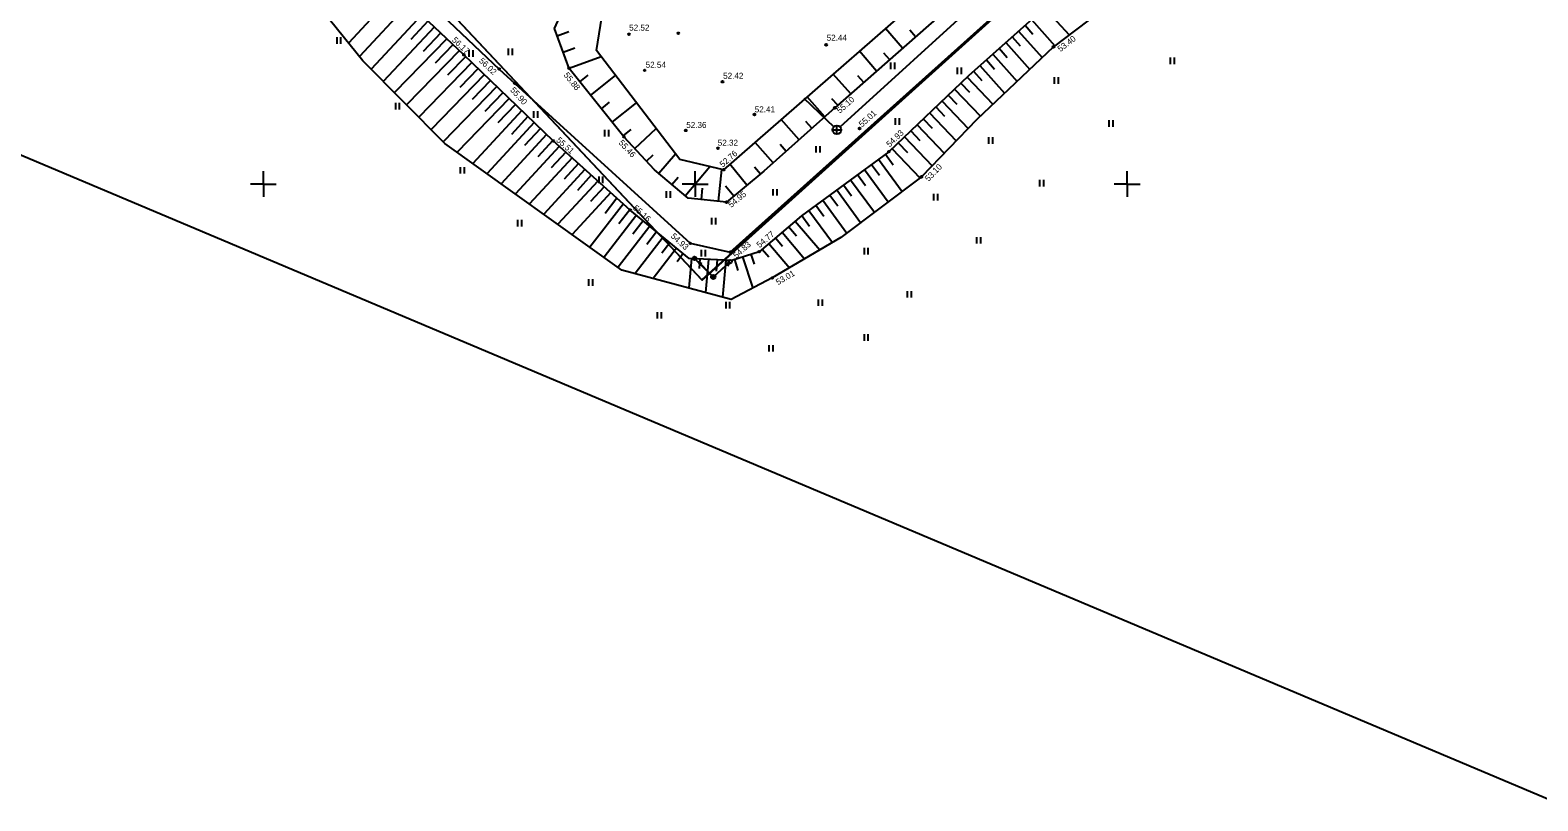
# Model space of a CAD drawing. Extents: x 639935 to 640355, y 6456229 to 6456709.
# Drawn here: x 640023 to 640197.6, y 6456228.6 to 6456317.8 of the extents above; entities that cross this region are included whole.
import ezdxf

# ---------------------------------------------------------------- set-up
doc = ezdxf.new("R2010")
doc.units = 0
for name, color, linetype in [('AED', 7, 'Continuous'), ('HALJASTUS', 7, 'Continuous'), ('KKAEV', 7, 'Continuous'), ('KORGUS', 7, 'Continuous'), ('KTRASS', 7, 'Continuous'), ('MPOHULIIN', 7, 'Continuous'), ('PIIR', 7, 'Continuous'), ('POST', 7, 'Continuous'), ('RELJEEF', 7, 'Continuous'), ('VEEKOGU', 7, 'Continuous'), ('VORK', 7, 'Continuous'), ('VORMISTUS', 7, 'Continuous')]:
    doc.layers.add(name, color=color, linetype=linetype)

msp = doc.modelspace()

# ---------------------------------------------------------------- linework, layer by layer
at = {"layer": 'AED'}
msp.add_lwpolyline([(640164.58, 6456551.52), (640162.86, 6456553.47), (640113.29, 6456508.65), (640016.04, 6456420.57), (640016.33, 6456388.17), (640033.39, 6456360.66), (640044.69, 6456344.5), (640046.57, 6456342.43), (640077.31, 6456313.31), (640079.11, 6456311.65), (640099.43, 6456293.14), (640104.06, 6456292.12), (640141.17, 6456325.42), (640179.99, 6456360.39), (640191.11, 6456370.38), (640211.53, 6456388.63), (640220.83, 6456396.97), (640222.19, 6456401.67)], dxfattribs=at)
at = {"layer": 'HALJASTUS'}
for p, q in [((640058.49, 6456316.99), (640058.49, 6456316.23)), ((640058.94, 6456316.99), (640058.94, 6456316.23)), ((640073.78, 6456315.48), (640073.78, 6456314.72)), ((640074.24, 6456315.48), (640074.24, 6456314.72)), ((640078.36, 6456315.68), (640078.36, 6456314.92)), ((640078.82, 6456315.68), (640078.82, 6456314.92)), ((640154.98, 6456314.65), (640154.98, 6456313.89)), ((640155.43, 6456314.65), (640155.43, 6456313.89)), ((640122.61, 6456314.06), (640122.61, 6456313.3)), ((640123.07, 6456314.06), (640123.07, 6456313.3)), ((640130.33, 6456313.49), (640130.33, 6456312.73)), ((640130.79, 6456313.49), (640130.79, 6456312.73)), ((640141.56, 6456312.36), (640141.56, 6456311.6)), ((640142.01, 6456312.36), (640142.01, 6456311.6)), ((640065.28, 6456309.4), (640065.28, 6456308.64)), ((640065.74, 6456309.4), (640065.74, 6456308.64)), ((640081.26, 6456308.43), (640081.26, 6456307.67)), ((640081.72, 6456308.43), (640081.72, 6456307.67)), ((640123.16, 6456307.62), (640123.16, 6456306.86)), ((640123.61, 6456307.62), (640123.61, 6456306.86)), ((640147.89, 6456307.39), (640147.89, 6456306.62)), ((640148.34, 6456307.39), (640148.34, 6456306.62)), ((640089.5, 6456306.28), (640089.5, 6456305.52)), ((640089.96, 6456306.28), (640089.96, 6456305.52)), ((640113.97, 6456304.4), (640113.97, 6456303.64)), ((640114.42, 6456304.4), (640114.42, 6456303.64)), ((640133.96, 6456305.41), (640133.96, 6456304.65)), ((640134.41, 6456305.41), (640134.41, 6456304.65)), ((640072.78, 6456301.97), (640072.78, 6456301.21)), ((640073.23, 6456301.97), (640073.23, 6456301.21)), ((640088.82, 6456300.87), (640088.82, 6456300.11)), ((640089.28, 6456300.87), (640089.28, 6456300.11)), ((640139.85, 6456300.5), (640139.85, 6456299.73)), ((640140.31, 6456300.5), (640140.31, 6456299.73)), ((640096.65, 6456299.17), (640096.65, 6456298.41)), ((640097.1, 6456299.17), (640097.1, 6456298.41)), ((640108.99, 6456299.42), (640108.99, 6456298.66)), ((640109.45, 6456299.42), (640109.45, 6456298.66)), ((640127.58, 6456298.86), (640127.58, 6456298.1)), ((640128.03, 6456298.86), (640128.03, 6456298.1)), ((640079.41, 6456295.84), (640079.41, 6456295.08)), ((640079.87, 6456295.84), (640079.87, 6456295.08)), ((640101.88, 6456296.07), (640101.88, 6456295.31)), ((640102.34, 6456296.07), (640102.34, 6456295.31)), ((640132.58, 6456293.86), (640132.58, 6456293.1)), ((640133.03, 6456293.86), (640133.03, 6456293.1)), ((640100.7, 6456292.37), (640100.7, 6456291.61)), ((640101.16, 6456292.37), (640101.16, 6456291.61)), ((640119.54, 6456292.61), (640119.54, 6456291.85)), ((640119.99, 6456292.61), (640119.99, 6456291.85)), ((640087.64, 6456288.99), (640087.64, 6456288.23)), ((640088.1, 6456288.99), (640088.1, 6456288.23)), ((640103.53, 6456286.36), (640103.53, 6456285.6)), ((640103.98, 6456286.36), (640103.98, 6456285.6)), ((640114.24, 6456286.65), (640114.24, 6456285.89)), ((640114.7, 6456286.65), (640114.7, 6456285.89)), ((640124.54, 6456287.61), (640124.54, 6456286.85)), ((640124.99, 6456287.61), (640124.99, 6456286.85)), ((640095.59, 6456285.18), (640095.59, 6456284.42)), ((640096.05, 6456285.18), (640096.05, 6456284.42)), ((640108.53, 6456281.36), (640108.53, 6456280.6)), ((640108.98, 6456281.36), (640108.98, 6456280.6)), ((640119.54, 6456282.61), (640119.54, 6456281.85)), ((640119.99, 6456282.61), (640119.99, 6456281.85))]:
    msp.add_line(p, q, dxfattribs=at)
at = {"layer": 'KKAEV'}
for p, q in [((640115.91, 6456306.27), (640116.91, 6456306.27)), ((640116.41, 6456305.77), (640116.41, 6456306.77))]:
    msp.add_line(p, q, dxfattribs=at)
msp.add_circle((640116.41, 6456306.27), 0.5, dxfattribs=at)
at = {"layer": 'KORGUS'}
for centre in [(640092.33, 6456317.34), (640098.04, 6456317.45), (640115.16, 6456316.11), (640073.22, 6456314.96), (640141.48, 6456315.87), (640077.31, 6456313.31), (640085.4, 6456313.4), (640094.15, 6456313.16), (640079.11, 6456311.65), (640103.16, 6456311.84), (640106.85, 6456308.05), (640116.16, 6456308.82), (640091.75, 6456305.47), (640098.9, 6456306.2), (640119.03, 6456306.43), (640083.56, 6456304.99), (640102.63, 6456304.14), (640122.42, 6456303.74), (640103.29, 6456301.65), (640126.19, 6456300.83), (640092.47, 6456296.98), (640103.61, 6456297.9), (640099.43, 6456293.14), (640104.06, 6456292.12), (640107.39, 6456292.17), (640108.9, 6456289.13)]:
    msp.add_circle(centre, 0.1, dxfattribs=at)
at = {"layer": 'KTRASS'}
for p, q in [((640116.78, 6456306.61), (640151.49, 6456338.22)), ((640112.59, 6456309.92), (640116.05, 6456306.62))]:
    msp.add_line(p, q, dxfattribs=at)
at = {"layer": 'MPOHULIIN'}
for p, q in [((640100.34, 6456291.03), (640100.55, 6456290.6)), ((640100.34, 6456291.03), (640100.76, 6456290.81)), ((640101.91, 6456289.42), (640100.34, 6456291.03)), ((640102.27, 6456289.41), (640103.96, 6456290.9)), ((640103.96, 6456290.9), (640103.52, 6456290.71)), ((640103.96, 6456290.9), (640103.72, 6456290.49)), ((640102.09, 6456289.24), (640102.09, 6456289.24)), ((640102.09, 6456289.24), (640102.09, 6456289.24))]:
    msp.add_line(p, q, dxfattribs=at)
at = {"layer": 'PIIR'}
for points in [[(640244.48, 6456636.43), (640210.34, 6456446.88), (640223.9, 6456399.77), (640100.76, 6456288.92), (640032.7, 6456361.37), (640015.01, 6456419.96), (640095.91, 6456493.23), (640046.38, 6456546.87), (640082.39, 6456610.33), (640129.21, 6456652.47)], [(640129.27, 6456652.45), (640082.45, 6456610.31), (640046.42, 6456546.85), (640095.96, 6456493.19), (640015.04, 6456419.94), (640032.73, 6456361.33), (640100.8, 6456288.87), (640223.94, 6456399.73), (640210.39, 6456446.84), (640225.64, 6456531.7), (640164.15, 6456601.61), (640170.59, 6456607.72)]]:
    msp.add_lwpolyline(points, close=True, dxfattribs=at)
at = {"layer": 'POST'}
for p, q in [((640099.93, 6456291.4), (640102.09, 6456289.24)), ((640102.09, 6456289.24), (640104.05, 6456291.02))]:
    msp.add_line(p, q, dxfattribs=at)
for centre, radius in [((640099.93, 6456291.4), 0.2), ((640104.05, 6456291.02), 0.2), ((640102.09, 6456289.24), 0.25), ((640102.09, 6456289.24), 0.0234)]:
    msp.add_circle(centre, radius, dxfattribs=at)
at = {"layer": 'RELJEEF'}
for p, q in [((640065.45, 6456322.32), (640059.84, 6456316.32)), ((640066.9, 6456320.94), (640061.12, 6456314.76)), ((640068.35, 6456319.57), (640062.48, 6456313.3)), ((640140.42, 6456320.37), (640143.29, 6456317.25)), ((640069.8, 6456318.19), (640063.89, 6456311.88)), ((640069.08, 6456318.88), (640067.08, 6456316.74)), ((640124.01, 6456315.71), (640122.01, 6456317.99)), ((640125.51, 6456317.03), (640124.85, 6456317.79)), ((640138.19, 6456318.37), (640139.09, 6456317.35)), ((640138.93, 6456319.03), (640141.64, 6456316)), ((640071.26, 6456316.81), (640065.18, 6456310.58)), ((640070.53, 6456317.5), (640068.52, 6456315.35)), ((640071.98, 6456316.13), (640069.91, 6456313.99)), ((640084.03, 6456317.16), (640085.38, 6456317.65)), ((640084.05, 6456317.1), (640084.05, 6456317.1)), ((640084.39, 6456316.16), (640084.39, 6456316.16)), ((640124.81, 6456316.41), (640124.81, 6456316.41)), ((640125.56, 6456317.07), (640125.56, 6456317.07)), ((640126.31, 6456317.73), (640126.31, 6456317.73)), ((640135.95, 6456316.37), (640138.72, 6456313.26)), ((640136.69, 6456317.04), (640137.61, 6456316.01)), ((640137.44, 6456317.7), (640140.17, 6456314.63)), ((640072.71, 6456315.44), (640066.59, 6456309.16)), ((640073.43, 6456314.75), (640071.33, 6456312.59)), ((640084.71, 6456315.28), (640086.07, 6456315.77)), ((640084.73, 6456315.22), (640084.73, 6456315.22)), ((640085.08, 6456314.28), (640085.08, 6456314.28)), ((640085.4, 6456313.4), (640089.1, 6456314.75)), ((640121, 6456313.07), (640119, 6456315.36)), ((640122.51, 6456314.39), (640121.84, 6456315.15)), ((640122.55, 6456314.43), (640122.55, 6456314.43)), ((640123.3, 6456315.09), (640123.3, 6456315.09)), ((640124.06, 6456315.75), (640124.06, 6456315.75)), ((640133.71, 6456314.38), (640134.65, 6456313.31)), ((640134.45, 6456315.04), (640137.27, 6456311.88)), ((640135.2, 6456315.71), (640136.13, 6456314.66)), ((640074.15, 6456314.05), (640068, 6456307.74)), ((640075.59, 6456312.67), (640069.41, 6456306.32)), ((640074.87, 6456313.36), (640072.75, 6456311.19)), ((640085.43, 6456313.35), (640085.43, 6456313.35)), ((640086.06, 6456312.57), (640086.06, 6456312.57)), ((640086.65, 6456311.83), (640087.61, 6456312.61)), ((640087.9, 6456310.27), (640090.76, 6456312.57)), ((640118, 6456310.43), (640115.98, 6456312.73)), ((640119.5, 6456311.75), (640118.83, 6456312.52)), ((640121.05, 6456313.11), (640121.05, 6456313.11)), ((640121.8, 6456313.77), (640121.8, 6456313.77)), ((640132.21, 6456313.05), (640133.17, 6456311.97)), ((640132.96, 6456313.71), (640135.82, 6456310.5)), ((640077.03, 6456311.28), (640070.82, 6456304.9)), ((640076.31, 6456311.97), (640074.18, 6456309.78)), ((640086.68, 6456311.79), (640086.68, 6456311.79)), ((640087.31, 6456311.01), (640087.31, 6456311.01)), ((640118.79, 6456311.13), (640118.79, 6456311.13)), ((640119.55, 6456311.79), (640119.55, 6456311.79)), ((640120.3, 6456312.45), (640120.3, 6456312.45)), ((640130.02, 6456310.99), (640133.02, 6456307.85)), ((640130.75, 6456311.68), (640131.75, 6456310.64)), ((640131.47, 6456312.37), (640134.47, 6456309.23)), ((640078.47, 6456309.89), (640072.43, 6456303.69)), ((640077.75, 6456310.58), (640075.63, 6456308.41)), ((640079.19, 6456309.2), (640077.14, 6456307.09)), ((640087.93, 6456310.23), (640087.93, 6456310.23)), ((640088.56, 6456309.45), (640088.56, 6456309.45)), ((640089.15, 6456308.71), (640090.09, 6456309.47)), ((640090.4, 6456307.15), (640093.19, 6456309.4)), ((640115, 6456307.78), (640112.95, 6456310.08)), ((640116.49, 6456309.11), (640115.82, 6456309.88)), ((640116.54, 6456309.15), (640116.54, 6456309.15)), ((640117.29, 6456309.81), (640117.29, 6456309.81)), ((640118.04, 6456310.47), (640118.04, 6456310.47)), ((640128.58, 6456309.61), (640131.61, 6456306.43)), ((640129.3, 6456310.3), (640130.3, 6456309.25)), ((640079.91, 6456308.5), (640074.27, 6456302.38)), ((640080.63, 6456307.81), (640078.72, 6456305.74)), ((640089.18, 6456308.67), (640089.18, 6456308.67)), ((640089.81, 6456307.89), (640089.81, 6456307.89)), ((640112.02, 6456305.11), (640109.93, 6456307.45)), ((640115.05, 6456307.82), (640115.05, 6456307.82)), ((640115.79, 6456308.49), (640115.79, 6456308.49)), ((640126.4, 6456307.54), (640127.44, 6456306.45)), ((640127.13, 6456308.23), (640130.22, 6456304.99)), ((640127.85, 6456308.92), (640128.87, 6456307.85)), ((640081.35, 6456307.12), (640075.91, 6456301.2)), ((640082.79, 6456305.73), (640077.55, 6456300.03)), ((640082.07, 6456306.42), (640080.25, 6456304.45)), ((640090.44, 6456307.11), (640090.44, 6456307.11)), ((640091.06, 6456306.33), (640091.06, 6456306.33)), ((640091.65, 6456305.59), (640092.57, 6456306.33)), ((640091.69, 6456305.55), (640091.69, 6456305.55)), ((640093, 6456304.12), (640095.47, 6456306.42)), ((640112.81, 6456305.82), (640112.81, 6456305.82)), ((640113.51, 6456306.45), (640112.82, 6456307.22)), ((640113.56, 6456306.49), (640113.56, 6456306.49)), ((640114.3, 6456307.15), (640114.3, 6456307.15)), ((640124.96, 6456306.16), (640126.01, 6456305.05)), ((640125.68, 6456306.85), (640128.83, 6456303.56)), ((640084.25, 6456304.36), (640079.19, 6456298.86)), ((640083.51, 6456305.03), (640081.78, 6456303.15)), ((640092.36, 6456304.81), (640092.36, 6456304.81)), ((640093.04, 6456304.08), (640093.04, 6456304.08)), ((640109.04, 6456302.44), (640106.92, 6456304.82)), ((640110.53, 6456303.78), (640109.83, 6456304.56)), ((640110.58, 6456303.82), (640110.58, 6456303.82)), ((640111.32, 6456304.48), (640111.32, 6456304.48)), ((640112.07, 6456305.15), (640112.07, 6456305.15)), ((640122.79, 6456304.09), (640126.02, 6456300.7)), ((640123.51, 6456304.78), (640124.58, 6456303.66)), ((640124.23, 6456305.47), (640127.43, 6456302.12)), ((640085.74, 6456303.03), (640080.83, 6456297.69)), ((640085, 6456303.69), (640083.31, 6456301.86)), ((640086.48, 6456302.36), (640084.83, 6456300.57)), ((640093.72, 6456303.35), (640093.72, 6456303.35)), ((640094.36, 6456302.66), (640095.14, 6456303.38)), ((640094.41, 6456302.61), (640094.41, 6456302.61)), ((640095.78, 6456301.24), (640097.7, 6456303.5)), ((640098.82, 6456298.65), (640101.69, 6456302.02)), ((640105.99, 6456299.86), (640104.01, 6456302.28)), ((640109.09, 6456302.48), (640109.09, 6456302.48)), ((640109.83, 6456303.15), (640109.83, 6456303.15)), ((640120.41, 6456302.27), (640121.32, 6456301.03)), ((640121.21, 6456302.86), (640123.94, 6456299.14)), ((640122.02, 6456303.45), (640122.93, 6456302.22)), ((640087.23, 6456301.69), (640082.47, 6456296.51)), ((640088.72, 6456300.35), (640084.1, 6456295.34)), ((640087.97, 6456301.02), (640086.36, 6456299.27)), ((640095.09, 6456301.88), (640095.09, 6456301.88)), ((640095.82, 6456301.21), (640095.82, 6456301.21)), ((640096.58, 6456300.56), (640096.58, 6456300.56)), ((640097.3, 6456299.95), (640098.03, 6456300.81)), ((640102.7, 6456298), (640103.07, 6456301.7)), ((640106.81, 6456300.53), (640106.81, 6456300.53)), ((640107.54, 6456301.13), (640106.86, 6456301.95)), ((640107.58, 6456301.16), (640107.58, 6456301.16)), ((640108.34, 6456301.82), (640108.34, 6456301.82)), ((640117.99, 6456300.5), (640120.75, 6456296.73)), ((640118.8, 6456301.09), (640119.71, 6456299.84)), ((640119.6, 6456301.68), (640122.34, 6456297.94)), ((640090.21, 6456299.02), (640085.74, 6456294.17)), ((640089.46, 6456299.69), (640087.89, 6456297.98)), ((640097.35, 6456299.91), (640097.35, 6456299.91)), ((640098.11, 6456299.26), (640098.11, 6456299.26)), ((640098.87, 6456298.61), (640098.87, 6456298.61)), ((640100.71, 6456298.2), (640100.84, 6456299.52)), ((640104.45, 6456298.59), (640103.5, 6456299.74)), ((640104.49, 6456298.63), (640104.49, 6456298.63)), ((640105.27, 6456299.26), (640105.27, 6456299.26)), ((640106.04, 6456299.9), (640106.04, 6456299.9)), ((640115.57, 6456298.72), (640116.5, 6456297.46)), ((640116.38, 6456299.31), (640119.15, 6456295.53)), ((640117.18, 6456299.91), (640118.1, 6456298.65)), ((640091.69, 6456297.69), (640087.81, 6456292.69)), ((640090.94, 6456298.36), (640089.57, 6456296.59)), ((640092.43, 6456297.02), (640091.16, 6456295.38)), ((640099.77, 6456298.3), (640099.77, 6456298.3)), ((640100.77, 6456298.19), (640100.77, 6456298.19)), ((640101.76, 6456298.09), (640101.76, 6456298.09)), ((640102.76, 6456297.99), (640102.76, 6456297.99)), ((640103.72, 6456297.99), (640103.72, 6456297.99)), ((640113.15, 6456296.95), (640115.88, 6456293.23)), ((640113.96, 6456297.54), (640114.88, 6456296.27)), ((640114.76, 6456298.13), (640117.55, 6456294.33)), ((640093.2, 6456296.38), (640089.44, 6456291.53)), ((640094.75, 6456295.12), (640091.07, 6456290.36)), ((640093.98, 6456295.75), (640092.76, 6456294.18)), ((640110.81, 6456295.07), (640111.72, 6456294)), ((640111.58, 6456295.72), (640114.41, 6456292.37)), ((640112.34, 6456296.36), (640113.23, 6456295.14)), ((640096.3, 6456293.85), (640093.03, 6456289.64)), ((640095.53, 6456294.48), (640094.39, 6456293.02)), ((640109.29, 6456293.78), (640110.12, 6456292.79)), ((640110.05, 6456294.42), (640112.66, 6456291.34)), ((640097.85, 6456292.58), (640095.13, 6456289.08)), ((640097.07, 6456293.21), (640096.14, 6456292.01)), ((640098.62, 6456291.95), (640097.89, 6456291.01)), ((640105.49, 6456291.56), (640106.66, 6456287.95)), ((640106.44, 6456291.87), (640106.81, 6456290.72)), ((640107.76, 6456292.48), (640108.52, 6456291.59)), ((640108.52, 6456293.13), (640110.91, 6456290.31)), ((640099.56, 6456291.38), (640099.24, 6456287.97)), ((640100.55, 6456291.33), (640100.45, 6456290.23)), ((640101.55, 6456291.28), (640101.2, 6456287.45)), ((640102.55, 6456291.23), (640102.43, 6456289.93)), ((640103.55, 6456291.18), (640103.16, 6456286.92)), ((640104.54, 6456291.25), (640104.94, 6456289.99))]:
    msp.add_line(p, q, dxfattribs=at)
for points in [[(640226.42, 6456401.09), (640226.25, 6456398.42), (640223.21, 6456388.97), (640216.64, 6456381.56), (640207.58, 6456373.67), (640198.3, 6456365.81), (640189.69, 6456358.73), (640182.5, 6456351.71), (640173.09, 6456343.14), (640165.52, 6456336.59), (640159.56, 6456331.52), (640151.99, 6456323.86), (640141.48, 6456315.88), (640132.61, 6456307.46), (640126.19, 6456300.83), (640116.86, 6456293.8), (640108.9, 6456289.13), (640104.17, 6456286.65), (640091.5, 6456290.05), (640071.01, 6456304.71), (640061.52, 6456314.27), (640025.03, 6456359.4)], [(640226.42, 6456401.09), (640221.13, 6456395.89), (640218.88, 6456391.74), (640216.89, 6456389.33), (640212.51, 6456384.99), (640201.87, 6456375.53), (640192.5, 6456366.9), (640182.89, 6456358.49), (640171.94, 6456348.77), (640161.14, 6456339.35), (640151.03, 6456330.17), (640140.07, 6456320.05), (640131.64, 6456312.53), (640122.42, 6456303.74), (640112.3, 6456296.33), (640107.39, 6456292.17)], [(640207.81, 6456389.91), (640197.36, 6456380.65), (640187.73, 6456372.26), (640177.89, 6456363.5), (640167.22, 6456354.09), (640155.99, 6456344.11), (640146.54, 6456335.7), (640135.1, 6456325.38), (640127.02, 6456318.35), (640116.16, 6456308.82), (640107.95, 6456301.47), (640103.61, 6456297.9), (640099.17, 6456298.36), (640095.3, 6456301.65), (640091.75, 6456305.47), (640085.41, 6456313.38), (640083.72, 6456318), (640085.42, 6456321.8), (640087.41, 6456323.42)], [(640107.39, 6456292.17), (640104.23, 6456291.15), (640099.29, 6456291.4), (640092.47, 6456296.98), (640083.56, 6456304.99), (640073.22, 6456314.96), (640063.77, 6456323.91), (640055.16, 6456331.85), (640045.75, 6456341.38), (640038.88, 6456350.21), (640030.88, 6456362.19)]]:
    msp.add_lwpolyline(points, dxfattribs=at)
at = {"layer": 'VEEKOGU'}
msp.add_lwpolyline([(640089.48, 6456321.25), (640103.24, 6456333.57), (640125.84, 6456353.55), (640142.57, 6456368.79), (640158.98, 6456384.48), (640180.11, 6456403.68), (640189.49, 6456412.36), (640194.28, 6456414.23), (640198.03, 6456415.83), (640202.76, 6456414.45), (640207.87, 6456410.2), (640211.51, 6456405.18), (640212.46, 6456401.42), (640211.02, 6456398.29), (640207.39, 6456394.27), (640186.05, 6456375.17), (640133.19, 6456327.75), (640103.29, 6456301.65), (640098.21, 6456302.84), (640088.57, 6456315.44), (640089.48, 6456321.25)], dxfattribs=at)
at = {"layer": 'VORK'}
for p, q in [((640050, 6456300), (640050, 6456301.5)), ((640100, 6456300), (640100, 6456301.5)), ((640150, 6456300), (640150, 6456301.5)), ((640050, 6456300), (640048.5, 6456300)), ((640050, 6456300), (640051.5, 6456300)), ((640050, 6456300), (640050, 6456298.5)), ((640100, 6456300), (640098.5, 6456300)), ((640100, 6456300), (640101.5, 6456300)), ((640100, 6456300), (640100, 6456298.5)), ((640150, 6456300), (640148.5, 6456300)), ((640150, 6456300), (640151.5, 6456300)), ((640150, 6456300), (640150, 6456298.5))]:
    msp.add_line(p, q, dxfattribs=at)
at = {"layer": 'VORMISTUS'}
msp.add_lwpolyline([(640199.18, 6456228.61), (639934.73, 6456340.12), (640090.33, 6456709.16), (640354.78, 6456597.65)], close=True, dxfattribs=at)

# ---------------------------------------------------------------- texts
at = {"layer": 'KORGUS'}
for s, p in [(' 52.52', (640092.09, 6456317.75)), (' 52.44', (640114.96, 6456316.59)), (' 52.54', (640094, 6456313.45)), (' 52.42', (640102.97, 6456312.18)), (' 52.41', (640106.63, 6456308.29)), (' 52.36', (640098.7, 6456306.49)), (' 52.32', (640102.35, 6456304.43))]:
    msp.add_text(s, height=0.7, dxfattribs=at).set_placement(p)
for s, rotation, p in [('56.17', 316.5621, (640071.78, 6456316.59)), ('53.40', 37.2173, (640142.27, 6456315.26)), ('56.02', 316.5523, (640074.91, 6456314.18)), ('55.88', 308.7383, (640084.73, 6456312.59)), ('55.90', 311.9986, (640078.53, 6456310.84)), ('55.10', 41.2665, (640116.75, 6456308.13)), ('55.01', 41.915, (640119.31, 6456306.54)), ('54.93', 43.6357, (640122.51, 6456304.22)), ('55.51', 318.0885, (640083.85, 6456304.99)), ('55.46', 312.8927, (640091.08, 6456304.72)), ('52.76', 41.1118, (640103.19, 6456301.89)), ('53.10', 45.9039, (640127.01, 6456300.24)), ('54.95', 39.3669, (640104.17, 6456297.22)), ('55.16', 318.0885, (640092.73, 6456297.13)), ('54.93', 317.6701, (640097.11, 6456293.88)), ('54.83', 41.9631, (640104.77, 6456291.34)), ('54.77', 40.2474, (640107.45, 6456292.57)), ('53.01', 30.4397, (640109.59, 6456288.28))]:
    msp.add_text(s, height=0.7, rotation=rotation, dxfattribs=at).set_placement(p)

doc.saveas('drawing.dxf')
